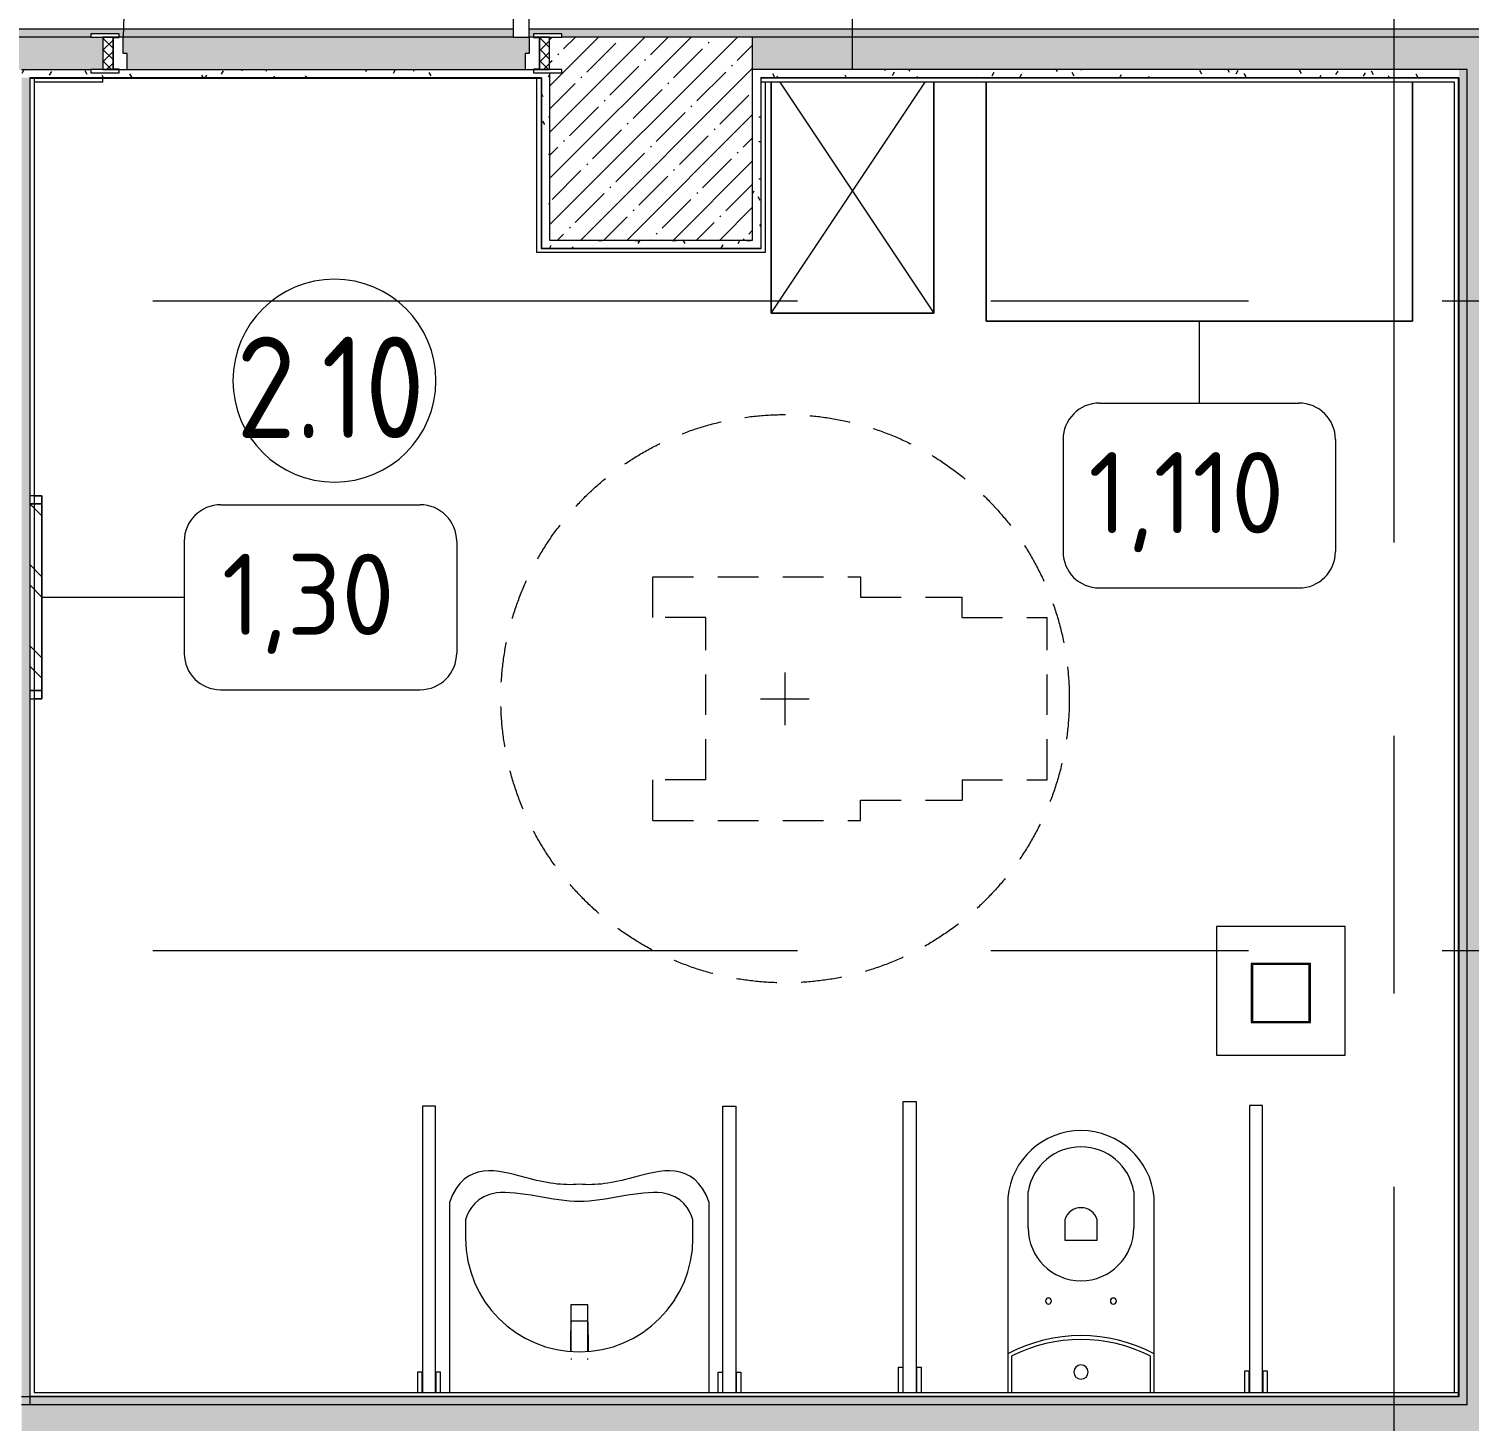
# Model space of a CAD drawing. Header units: millimetres. Extents: x 35092 to 251863, y -8553 to 29549.
# Drawn here: x 77297 to 80845, y 12240 to 15671 of the extents above; entities that cross this region are included whole.
import ezdxf

# ---------------------------------------------------------------- set-up
doc = ezdxf.new("R2010")
doc.units = ezdxf.units.MM
doc.linetypes.add('200_ШТРИХ__ш1_п0_6_', pattern=[160, 100, -60])
doc.linetypes.add('Осевая', pattern=[3175, 635, -476.25, 1587.5, -476.25])
for name, color, linetype, lineweight in [('0-1', 7, 'Continuous', 9), ('A-AREA-IDEN', 7, 'Continuous', 9), ('A-DOOR', 7, 'Continuous', 9), ('A-DOOR-FRAM-2', 7, 'Continuous', 9), ('A-GENM', 7, 'Continuous', 9), ('A-WALL', 7, 'Continuous', 9), ('I-FURN', 7, 'Continuous', 9), ('I-FURN-IDEN', 7, 'Continuous', 9), ('I-WALL', 7, 'Continuous', 9), ('P-SANR-FIXT-1', 7, 'Continuous', 13), ('S-COLS', 7, 'Continuous', 9), ('Оси-2', 7, 'Осевая', 9)]:
    doc.layers.add(name, color=color, linetype=linetype, lineweight=lineweight)
for name, color, linetype, lineweight, true_color in [('A-DOOR-1', 7, 'Continuous', 9, 0xc0c0c0), ('A-DOOR-FRAM-1', 7, 'Continuous', 9, 0xc0c0c0), ('A-WALL-1', 9, 'Continuous', 9, 0x808080), ('A-WALL-FNSH-1', 9, 'Continuous', 9, 0x808080), ('I-FURN-1', 9, 'Continuous', 9, 0x808080), ('I-FURN-2', 9, '200_ШТРИХ__ш1_п0_6_', 9, 0x808080), ('P-SANR-FIXT-2', 9, 'Continuous', 13, 0x808080)]:
    doc.layers.add(name, color=color, linetype=linetype, lineweight=lineweight, true_color=true_color)
doc.styles.add('GOST Common', font='GOST_Common.ttf', dxfattribs={"height": 200})
doc.styles.add('GOST Common_1', font='GOST_Common.ttf', dxfattribs={"width": 0.9, "height": 250})
pattern_1 = [(135, (0, 0), (-75.43415, -75.43415), [106.68, -17.78, 3.556, -17.78]), (135, (0, 75.39), (-75.43415, -75.43415), []), (50, (0, 0), (127.52922, -11.15758), [13.335, -146.685]), (355, (0, 0), (-24.66966, 133.74002), [10.668, -117.348]), (100.451, (10.63, -0.93), (102.85973, 122.58178), [11.333, -124.663]), (46.184, (0, 35.56), (189.75516, -29.43036), [20.002, -220.027]), (96.636, (15.81, 33.1), (166.1822, 173.1996), [17, -186.995]), (351.184, (0, 35.56), (166.18393, 173.19757), [16.002, -176.022]), (21, (17.78, 26.67), (106.13027, -71.58603), [13.335, -146.685]), (326, (17.78, 26.67), (43.26188, 128.93175), [10.668, -117.348]), (71.451, (26.62, 20.7), (149.39198, 57.34505), [11.333, -124.663]), (37.5, (0, 0), (2.162228, 59.188357), [3.353, -112.573, 3.353, -115.773, -117.792]), (37.5, (0, 0), (2.162228, 59.188357), [-235.052, 3.353, -114.44]), (7.5, (0, 0), (46.773857, 70.126152), [3.353, -64.567, 3.353, -109.906, -44.894]), (7.5, (0, 0), (46.773857, 70.126152), [-181.178, 3.353, -41.542]), (327.5, (-39.65, 0), (94.91367, -4.010093), [3.353, -41.097, 3.353, -135.331, -184.023]), (327.5, (-39.65, 0), (94.91367, -4.010093), [-183.134, 3.353, -180.67]), (317.5, (-57.43, 0), (103.69057, 17.79882), [3.353, -54.432, 3.353, -88.748, -130.683]), (317.5, (-57.43, 0), (103.69057, 17.79882), [-149.885, 3.353, -127.33])]
pattern_2 = [(0, (0, 0), (121.92, 30.48), [10.058, -81.382, 10.058, -81.382, -487.68]), (0, (0, 0), (121.92, 30.48), [-182.88, 10.058, -172.822, 10.058, -81.382, -213.36]), (0, (0, 0), (121.92, 30.48), [-457.2, 10.058, -50.902, 10.058, -142.342]), (120, (45.72, 15.24), (-87.356454, 90.345817), [10.058, -81.382, 10.058, -81.382, -487.68]), (120, (45.72, 15.24), (-87.356454, 90.345817), [-182.88, 10.058, -172.822, 10.058, -81.382, -213.36]), (120, (45.72, 15.24), (-87.356454, 90.345817), [-457.2, 10.058, -50.902, 10.058, -142.342]), (240, (60.96, 76.2), (-34.563546, -120.825817), [10.058, -81.382, 10.058, -81.382, -487.68]), (240, (60.96, 76.2), (-34.563546, -120.825817), [-182.88, 10.058, -172.822, 10.058, -81.382, -213.36]), (240, (60.96, 76.2), (-34.563546, -120.825817), [-457.2, 10.058, -50.902, 10.058, -142.342])]

# ---------------------------------------------------------------- blocks, each defined once
blk = doc.blocks.new('FRT_2D_Символ _разворот МГН_1 - D1_4_Символ доступности разворота МГН _360__-18618045-План расстановки мебели и оборудования 2 этажа в осях 12-23')
at = {"layer": 'I-FURN-1'}
for p, q in [((0, 60.4), (0, -59.6)), ((-65, 0), (65, 0))]:
    blk.add_line(p, q, dxfattribs=at)
at = {"layer": 'I-FURN-2'}
for p, q in [((-300, 325.4), (-300, -185.8)), ((-300, 325.4), (-200, 325.4)), ((-200, 195.4), (-200, 325.4)), ((200, 325.4), (300, 325.4)), ((200, 195.4), (200, 325.4)), ((300, 325.4), (300, -185.8)), ((-200, 195.4), (200, 195.4)), ((-300, -185.8), (-250, -185.8)), ((-250, -185.8), (-250, -435.8)), ((300, -185.8), (250, -185.8)), ((250, -185.8), (250, -435.8)), ((-200, -435.8), (-250, -435.8)), ((-200, -435.8), (-200, -645.8)), ((200, -435.8), (250, -435.8)), ((200, -435.8), (200, -645.8)), ((-200, -645.8), (200, -645.8))]:
    blk.add_line(p, q, dxfattribs=at)
blk.add_circle((0, 0), 700, dxfattribs=at)
blk = doc.blocks.new('BSC_Колонна _Прямоугольная - 500х500-V34-План расстановки мебели и оборудования 2 этажа в осях 12-23')
at = {"layer": 'S-COLS'}
h = blk.add_hatch(dxfattribs=at)
h.set_pattern_fill('FP_46', color=256, style=0, pattern_type=2)
h.set_pattern_definition([(45, (-78830, -15400), (-57.02463, 57.02463), []), (45, (-78772.975, -15400), (-57.02463, 57.02463), [100.806, -20.161, 3.353, -16.808])])
h.paths.add_polyline_path([(-250, -250), (250, -250), (250, 250), (-250, 250), (-250, 170), (-220, 170), (-220, 162), (-250, 162), (-250, -10.6)])
for p, q in [((250, 250), (-220, 250)), ((250, -250), (250, 250)), ((-250, 162), (-250, -250)), ((-250, -250), (250, -250))]:
    blk.add_line(p, q, dxfattribs=at)
blk = doc.blocks.new('110_Дверь_СКБ_1Ст_Внутренняя1 - Д-4 _л_ 1100x2100h_су мгн-32399984-План расстановки мебели и оборудования 2 этажа в осях 12-23')
at = {"layer": 'A-DOOR'}
h = blk.add_hatch(dxfattribs=at)
h.set_pattern_fill('FP_38', color=256, style=0, pattern_type=2)
h.set_pattern_definition([(135, (1751.41, 104.685), (-14.14214, -14.14214), []), (225, (1751.41, 104.685), (14.14214, -14.14214), [])])
h.paths.add_polyline_path([(562.5, -40), (562.5, 40), (537.5, 40), (537.5, -40)])
at = {"layer": 'A-DOOR-FRAM-2'}
h = blk.add_hatch(dxfattribs=at)
h.set_pattern_fill('FP_39', color=256, style=0, pattern_type=2)
h.set_pattern_definition([(45, (-371.384, 104.685), (-14.1421, 14.1421), []), (135, (-371.384, 104.685), (-14.1421, -14.1421), [])])
h.paths.add_polyline_path([(-512.5, -40), (-512.5, 40), (-537.5, 40), (-537.5, -40)])
at = {"layer": 'A-DOOR-1'}
for p, q in [((512.5, 1040), (472.5, 1040)), ((472.5, 1040), (472.5, 40)), ((512.5, 40), (512.5, 1040)), ((472.5, 40), (512.5, 40))]:
    blk.add_line(p, q, dxfattribs=at)
blk.add_arc((512.5, 40), 1000, 90, 180, dxfattribs=at)
at = {"layer": 'A-DOOR-FRAM-1'}
for p, q in [((-497.5, 48), (-567.5, 48)), ((-567.5, 48), (-567.5, 40)), ((-567.5, 40), (-497.5, 40)), ((-512.5, 40), (-537.5, 40)), ((-537.5, 40), (-537.5, -40)), ((-487.5, 40), (-512.5, 40)), ((-512.5, 40), (-512.5, -40)), ((-512.5, -40), (-512.5, 40)), ((-497.5, 40), (-512.5, 40)), ((-512.5, 40), (-512.5, 39)), ((-512.5, 39), (-497.5, 39)), ((-497.5, 40), (-497.5, 48)), ((-497.5, 39), (-497.5, 40)), ((-487.5, 0), (-487.5, 40)), ((512.5, 40), (512.5, 0)), ((537.5, 40), (512.5, 40)), ((592.5, 48), (522.5, 48)), ((522.5, 48), (522.5, 40)), ((537.5, 40), (522.5, 40)), ((522.5, 40), (522.5, 39)), ((522.5, 40), (592.5, 40)), ((522.5, 39), (537.5, 39)), ((537.5, -40), (537.5, 40)), ((562.5, 40), (537.5, 40)), ((537.5, 40), (537.5, -40)), ((537.5, 39), (537.5, 40)), ((562.5, -40), (562.5, 40)), ((592.5, 40), (592.5, 48)), ((-477.5, 0), (-487.5, 0)), ((-477.5, -40), (-477.5, 0)), ((512.5, 0), (502.5, 0)), ((502.5, 0), (502.5, -40)), ((-497.5, -40), (-567.5, -40)), ((-567.5, -40), (-567.5, -48)), ((-567.5, -48), (-497.5, -48)), ((-537.5, -40), (-512.5, -40)), ((-497.5, -39), (-512.5, -39)), ((-512.5, -39), (-512.5, -40)), ((-512.5, -40), (-477.5, -40)), ((-512.5, -40), (-497.5, -40)), ((-497.5, -40), (-497.5, -39)), ((-497.5, -48), (-497.5, -40)), ((502.5, -40), (537.5, -40)), ((537.5, -39), (522.5, -39)), ((522.5, -39), (522.5, -40)), ((522.5, -40), (537.5, -40)), ((592.5, -40), (522.5, -40)), ((522.5, -40), (522.5, -48)), ((522.5, -48), (592.5, -48)), ((537.5, -40), (537.5, -39)), ((537.5, -40), (562.5, -40)), ((592.5, -48), (592.5, -40))]:
    blk.add_line(p, q, dxfattribs=at)
blk = doc.blocks.new('132_МГН_Поручень для унитаза_тип откидной - ПР 1Р-V37-План расстановки мебели и оборудования 2 этажа в осях 12-23')
at = {"layer": 'A-GENM'}
for p, q in [((-28.2, -83), (-28.2, -21)), ((-17, -21), (-17, -83)), ((-16, -738), (-16, -21)), ((16, -21), (16, -738)), ((17, -83), (17, -21)), ((28.2, -21), (28.2, -83)), ((-17, -83), (-28.2, -83)), ((28.2, -83), (17, -83)), ((16, -738), (-16, -738))]:
    blk.add_line(p, q, dxfattribs=at)
blk = doc.blocks.new('132_МГН_Поручень для унитаза_тип откидной - ПР 1Р-V38-План расстановки мебели и оборудования 2 этажа в осях 12-23')
at = {"layer": 'A-GENM'}
for p, q in [((-16, 738), (-16, 31)), ((16, 738), (-16, 738)), ((16, 31), (16, 738)), ((-28.2, 83), (-28.2, 31)), ((-17, 83), (-28.2, 83)), ((-17, 31), (-17, 83)), ((17, 83), (17, 31)), ((28.2, 83), (17, 83)), ((28.2, 31), (28.2, 83))]:
    blk.add_line(p, q, dxfattribs=at)
blk = doc.blocks.new('132_МГН_Поручень для унитаза_тип откидной - ПР 1Р-V39-План расстановки мебели и оборудования 2 этажа в осях 12-23')
at = {"layer": 'A-GENM'}
for p, q in [((-16, 738), (-16, 32.8)), ((16, 738), (-16, 738)), ((16, 32.8), (16, 738)), ((-28.2, 83), (-28.2, 32.8)), ((-17, 83), (-28.2, 83)), ((-17, 32.8), (-17, 83)), ((17, 83), (17, 32.8)), ((28.2, 83), (17, 83)), ((28.2, 32.8), (28.2, 83))]:
    blk.add_line(p, q, dxfattribs=at)
blk = doc.blocks.new('132_МГН_Поручень для унитаза_тип откидной - ПР 1Р-V40-План расстановки мебели и оборудования 2 этажа в осях 12-23')
at = {"layer": 'A-GENM'}
for p, q in [((-28.2, -83), (-28.2, -32.8)), ((-17, -32.8), (-17, -83)), ((-16, -738), (-16, -32.8)), ((16, -32.8), (16, -738)), ((17, -83), (17, -32.8)), ((28.2, -32.8), (28.2, -83)), ((-17, -83), (-28.2, -83)), ((28.2, -83), (17, -83)), ((16, -738), (-16, -738))]:
    blk.add_line(p, q, dxfattribs=at)
blk = doc.blocks.new('Шкаф параметрический - 1_149-26338882-План расстановки мебели и оборудования 2 этажа в осях 12-23')
at = {"layer": 'I-FURN-1'}
for p, q in [((0, -600), (379.3, -31)), ((0, -31), (0, -600)), ((0, -600), (0, -31)), ((20.7, -31), (400, -600)), ((400, -600), (400, -31)), ((400, -31), (400, -600)), ((0, -600), (400, -600)), ((400, -600), (0, -600))]:
    blk.add_line(p, q, dxfattribs=at)
blk = doc.blocks.new('Зеркало обычное - 1_30-26766905-План расстановки мебели и оборудования 2 этажа в осях 12-23')
at = {"layer": 'I-FURN'}
h = blk.add_hatch(dxfattribs=at)
h.set_pattern_fill('FP_59', color=256, style=0, pattern_type=2)
h.set_pattern_definition([(45, (50, 50), (-200, 0), [141.42, -141.42]), (45, (100, 50), (-200, 0), [70.71, -212.13]), (45, (50, 100), (-200, 0), [70.71, -212.13])])
h.paths.add_polyline_path([(-230, 40), (-230, 10), (230, 10), (230, 40), (-38.7, 40)])
at = {"layer": 'I-FURN-1'}
for p, q in [((-250, 40), (-250, 10)), ((-230, 40), (-230, 10)), ((-230, 10), (-230, 40)), ((230, 10), (230, 40)), ((230, 40), (230, 10)), ((250, 10), (250, 40)), ((-250, 10), (-250, 29)), ((-250, 10), (250, 10)), ((-230, 10), (-250, 10)), ((-230, 10), (-230, 29)), ((-230, 10), (-230, 29)), ((-230, 10), (230, 10)), ((230, 10), (-230, 10)), ((230, 10), (-230, 10)), ((-230, 10), (230, 10)), ((230, 10), (-230, 10)), ((230, 29), (230, 10)), ((230, 10), (230, 29)), ((250, 10), (230, 10)), ((250, 29), (250, 10))]:
    blk.add_line(p, q, dxfattribs=at)
blk = doc.blocks.new('Plumbing_Drainage_hansgrohe_56248XXX-RainDrain-Point-Complete-set-po - 800 Stainless Steel Optic-V159-План расстановки мебели и оборудования 2 этажа в осях 12-23')
at = {"layer": 'P-SANR-FIXT-2'}
for p, q in [((158.5, 158.5), (-158.5, 158.5)), ((-158.5, 158.5), (-158.5, -158.5)), ((158.5, -158.5), (158.5, 158.5)), ((73, 68), (-73, 68)), ((-73, 68), (-73, -78)), ((69.9, 64.9), (-69.9, 64.9)), ((-69.9, 64.9), (-69.9, -74.9)), ((69.9, -74.9), (69.9, 64.9)), ((73, -78), (73, 68)), ((-73, -78), (73, -78)), ((-69.9, -74.9), (69.9, -74.9)), ((-158.5, -158.5), (158.5, -158.5))]:
    blk.add_line(p, q, dxfattribs=at)
blk = doc.blocks.new('смеситель для раковины - Default-V144-План расстановки мебели и оборудования 2 этажа в осях 12-23')
at = {"layer": '0-1'}
for p, q in [((21, 151.6), (-21, 151.6)), ((20.3, 111.8), (-20.3, 111.8)), ((-20.3, 19.4), (-20.3, 17.5)), ((20.3, 17.5), (20.3, 19.4))]:
    blk.add_line(p, q, dxfattribs=at)
at = {"layer": '0-1', "flags": 128}
for points in [[(-21, 151.3), (-21, 147.9), (-21, 145.7), (-21, 145.2), (-21, 144.9), (-21, 144.8), (-21, 144.7), (-21, 144.7)], [(21, 89.1), (21, 88.6), (21, 88.3), (21, 88.3)]]:
    blk.add_lwpolyline(points, dxfattribs=at)
at = {"layer": 'P-SANR-FIXT-2'}
for p, q in [((21, 151.6), (-21, 151.6)), ((-21, 151.6), (-21, 37.8)), ((21, 37.8), (21, 151.6)), ((-20.3, 111.8), (-20.3, 111.8)), ((-20.3, 111.8), (-20.3, 109.7)), ((20.3, 109.7), (20.3, 111.8)), ((20.3, 111.8), (20.3, 111.8))]:
    blk.add_line(p, q, dxfattribs=at)
at = {"layer": 'P-SANR-FIXT-2', "flags": 128}
for points in [[(-21, 144), (-21, 91), (-21, 37.9)], [(21, 37.9), (21, 91), (21, 144)], [(-20.3, 36.8), (-20.3, 60.2), (-20.3, 109.7)], [(20.3, 109.7), (20.3, 60.2), (20.3, 36.8)]]:
    blk.add_lwpolyline(points, dxfattribs=at)
at = {"layer": 'P-SANR-FIXT-2'}
for points, knots in [([(-21, 151.6), (-21, 151.7), (-21, 151.5), (-21, 150.5), (-21, 148.7), (-21, 146.9), (-21, 145.2), (-21, 144.4), (-21, 144)], [0.4444444, 0.4444444, 0.4444444, 0.4444444, 0.5555556, 0.6666667, 0.7777778, 0.8888889, 0.9444444, 1, 1, 1, 1]), ([(21, 144), (21, 144.4), (21, 145.2), (21, 146.9), (21, 148.7), (21, 150.5), (21, 151.5), (21, 151.7), (21, 151.6)], [0, 0, 0, 0, 0.0555556, 0.1111111, 0.2222222, 0.3333333, 0.4444444, 0.5555556, 0.5555556, 0.5555556, 0.5555556]), ([(-21.3, 37.4), (-21.3, 37.8), (-21.3, 38.9), (-21.2, 41), (-21.2, 44.2), (-21.2, 48.8), (-21.1, 54.3), (-21.1, 59.3), (-21.1, 63.2), (-21.1, 66.1), (-21.1, 68.8), (-21.1, 72.5), (-21, 78.9), (-21, 84.5), (-21, 88.1)], [0.5560331, 0.5560331, 0.5560331, 0.5560331, 0.5833333, 0.625, 0.6666667, 0.7083333, 0.75, 0.7916667, 0.8125, 0.8333333, 0.8541667, 0.875, 0.9166667, 1, 1, 1, 1]), ([(21, 88.1), (21, 84.5), (21, 78.9), (21.1, 72.5), (21.1, 68.8), (21.1, 66.1), (21.1, 63.2), (21.1, 59.3), (21.2, 54.3), (21.2, 48.8), (21.2, 44.2), (21.3, 41), (21.3, 38.9), (21.3, 37.8), (21.3, 37.4)], [0, 0, 0, 0, 0.0833333, 0.125, 0.1458333, 0.1666667, 0.1875, 0.2083333, 0.25, 0.2916667, 0.3333333, 0.375, 0.4166667, 0.4439669, 0.4439669, 0.4439669, 0.4439669])]:
    blk.add_open_spline(points, degree=3, knots=knots, dxfattribs=at)
blk = doc.blocks.new('SND_Умывальник МГН_Jika - гибкая подводка_ 640х550х165 PN6_3_ ХВ_ГВ накидная гайка BP DN15_ К-гл_кон_ П DN 50-V170-План расстановки мебели и оборудования 2 этажа в осях 12-23')
at = {"layer": 'P-SANR-FIXT-2'}
for p, q in [((-320, 468), (-320, 0)), ((320, 0), (320, 468)), ((-280, 425), (-280, 380)), ((280, 380), (280, 425))]:
    blk.add_line(p, q, dxfattribs=at)
blk.add_arc((0, 380), 280, 180, 360, dxfattribs=at)
for points, knots in [([(0, 512.9), (-41.2, 508.8), (-131.1, 523.5), (-281.1, 574.8), (-320, 468)], [-0.715552, -0.715552, -0.715552, -0.715552, -0.3972744, 0, 0, 0, 0]), ([(320, 468), (281.1, 574.8), (131.1, 523.5), (41.2, 508.8), (0, 512.9)], [-0.715552, -0.715552, -0.715552, -0.715552, -0.3182776, 0, 0, 0, 0]), ([(0, 470), (-61.7, 470), (-229.3, 523.4), (-272.8, 450.8), (-280, 425)], [0, 0, 0, 0, 0.3523534, 0.6664917, 0.6664917, 0.6664917, 0.6664917]), ([(280, 425), (272.8, 450.8), (229.3, 523.4), (61.7, 470), (0, 470)], [0, 0, 0, 0, 0.3141383, 0.6664917, 0.6664917, 0.6664917, 0.6664917])]:
    blk.add_open_spline(points, degree=3, knots=knots, dxfattribs=at)
blk = doc.blocks.new('WC Seat_2 with Cistern-Wall Based - SE21-33486978-План расстановки мебели и оборудования 2 этажа в осях 12-23')
at = {"layer": 'P-SANR-FIXT-2'}
for p, q in [((-5, 410.5), (-5, 500.5)), ((255, 500.5), (255, 410.5)), ((-55, 485.5), (-55, 100.5)), ((305, 100.5), (305, 485.5)), ((85, 430.5), (85, 380.5)), ((165, 380.5), (165, 430.5)), ((85, 380.5), (165, 380.5)), ((-55, 100.5), (-55, 5.5)), ((-45, 5.5), (-45, 95.6)), ((295, 95.6), (295, 5.5)), ((305, 5.5), (305, 100.5))]:
    blk.add_line(p, q, dxfattribs=at)
for centre, radius, start, end in [((125, 469.8), 180.7, 4.9791, 175.0209), ((125, 478.7), 131.8, 9.5273, 170.4727), ((125, 418.8), 41.7, 16.2602, 163.7398), ((125, 410.5), 130, 180, 360), ((45, 230.5), 7.5, 0, 180), ((45, 230.5), 7.5, 180, 360), ((205, 230.5), 7.5, 0, 180), ((205, 230.5), 7.5, 180, 360), ((125, -237), 382.5, 61.9275, 118.0725), ((125, -247), 382.5, 63.6122, 116.3878), ((125, 55.5), 17.5, 0, 180), ((125, 55.5), 17.5, 180, 360)]:
    blk.add_arc(centre, radius, start, end, dxfattribs=at)
blk = doc.blocks.new('Марка_Мебель - В прямоуг_Balcon_Марка-25523697-План расстановки мебели и оборудования 2 этажа в осях 12-23')
at = {"layer": 'I-FURN-IDEN'}
for p, q in [((-2.455, 2.278), (2.455, 2.278)), ((-3.355, 1.378), (-3.355, -1.384)), ((3.355, 1.378), (3.355, -1.378)), ((-2.461, -2.278), (2.455, -2.278))]:
    blk.add_line(p, q, dxfattribs=at)
for centre, radius, start, end in [((-2.455, 1.378), 0.9, 90, 180), ((2.455, 1.378), 0.9, 0, 90), ((-2.461, -1.384), 0.893, 180, 270), ((2.455, -1.378), 0.9, 270, 0)]:
    blk.add_arc(centre, radius, start, end, dxfattribs=at)
blk = doc.blocks.new('Марка_Помещения - Номер-25198446-План расстановки мебели и оборудования 2 этажа в осях 12-23')
at = {"layer": 'A-AREA-IDEN'}
for start, end in [(360, 180), (180, 360)]:
    blk.add_arc((0, 0), 2.5, start, end, dxfattribs=at)

msp = doc.modelspace()

# ---------------------------------------------------------------- hatches: boundary and pattern name
at = {"layer": 'I-WALL'}
h = msp.add_hatch(dxfattribs=at)
h.set_pattern_fill('FP_58', color=256, style=0, pattern_type=2)
h.set_pattern_definition(pattern_2)
h.paths.add_polyline_path([(83000, 15650), (83000, 15670), (82530, 15670), (82530, 15650), (82540, 15650), (82540, 15658), (82610, 15658), (82610, 15650)])
h.paths.add_polyline_path([(81530, 15650), (82490, 15650), (82490, 15670), (78530, 15670), (78530, 15650), (78540, 15650), (78540, 15658), (78610, 15658), (78610, 15650), (81450, 15650), (81450, 15658), (81520, 15658), (81520, 15650)])
h.paths.add_polyline_path([(78490, 15650), (78490, 15670), (77074.8, 15670), (77074.8, 15650), (77084.8, 15650), (77084.8, 15658), (77154.8, 15658), (77154.8, 15650), (77450, 15650), (77450, 15658), (77520, 15658), (77520, 15650), (77652.3, 15650)])
h.paths.add_polyline_path([(76064.8, 15650), (77034.8, 15650), (77034.8, 15670), (73540, 15670), (73540, 15650), (75994.8, 15650), (75994.8, 15658), (76064.8, 15658), (76064.8, 15651.4)])
h = msp.add_hatch(dxfattribs=at)
h.set_pattern_fill('FP_27', color=256, style=0, pattern_type=2)
h.set_pattern_definition(pattern_1)
h.paths.add_polyline_path([(84200, 15570), (84200, 15650), (82580, 15650), (82580, 15570), (84180, 15570)])
h.paths.add_polyline_path([(81450, 15570), (81480, 15570), (81480, 15650), (79080, 15650), (79080, 15570), (80919.8, 15570)])
h.paths.add_polyline_path([(81540, 15570), (82520, 15570), (82520, 15610), (82530, 15610), (82530, 15650), (81530, 15650), (81530, 15610), (81540, 15610), (81540, 15593.9)])
h.paths.add_polyline_path([(78520, 15570), (78520, 15610), (78530, 15610), (78530, 15650), (77530, 15650), (77530, 15610), (77540, 15610), (77540, 15570), (77652.3, 15570)])
h.paths.add_polyline_path([(77064.8, 15570), (77064.8, 15610), (77074.8, 15610), (77074.8, 15650), (76074.8, 15650), (76074.8, 15610), (76084.8, 15610), (76084.8, 15570), (76923.1, 15570)])
h.paths.add_polyline_path([(77179.8, 15570), (77480, 15570), (77480, 15650), (77124.8, 15650), (77124.8, 15570), (77154.8, 15570)])
h.paths.add_polyline_path([(75994.8, 15570), (76024.8, 15570), (76024.8, 15650), (75560, 15650), (75560, 15570)])
h = msp.add_hatch(dxfattribs=at)
h.set_pattern_fill('FP_58', color=256, style=0, pattern_type=2)
h.set_pattern_definition(pattern_2)
h.paths.add_polyline_path([(78555, 15550), (78560, 15550), (78559.6, 15562), (78540, 15562), (78540, 15570), (77520, 15570), (77520, 15562), (77450, 15562), (77450, 15570), (77279.8, 15570), (77279.8, 15550), (78540, 15550)])
h = msp.add_hatch(dxfattribs=at)
h.set_pattern_fill('FP_58', color=256, style=0, pattern_type=2)
h.set_pattern_definition(pattern_2)
h.paths.add_polyline_path([(77279.8, 12280), (77299.8, 12280), (77299.8, 15550), (77279.8, 15550), (77279.8, 12300)])
h = msp.add_hatch(dxfattribs=at)
h.set_pattern_fill('FP_58', color=256, style=0, pattern_type=2)
h.set_pattern_definition(pattern_2)
h.paths.add_polyline_path([(78560, 15150), (78580, 15150), (78580, 15562), (78560, 15562), (78560, 15389.4)])
h = msp.add_hatch(dxfattribs=at)
h.set_pattern_fill('FP_58', color=256, style=0, pattern_type=2)
h.set_pattern_definition(pattern_2)
h.paths.add_polyline_path([(80818.8, 15550), (80819.8, 15550), (80819.8, 15570), (79080, 15570), (79080, 15550), (79110.7, 15550)])
h = msp.add_hatch(dxfattribs=at)
h.set_pattern_fill('FP_58', color=256, style=0, pattern_type=2)
h.set_pattern_definition(pattern_2)
h.paths.add_polyline_path([(79100, 15130), (79100, 15550), (79080, 15550), (79080, 15130)])
h = msp.add_hatch(dxfattribs=at)
h.set_pattern_fill('FP_58', color=256, style=0, pattern_type=2)
h.set_pattern_definition(pattern_2)
h.paths.add_polyline_path([(80819.8, 12300), (80839.8, 12300), (80839.8, 15570), (80819.8, 15570), (80819.8, 13073.2)])
h = msp.add_hatch(dxfattribs=at)
h.set_pattern_fill('FP_27', color=256, style=0, pattern_type=2)
h.set_pattern_definition(pattern_1)
h.paths.add_polyline_path([(80839.8, 12280), (80919.8, 12280), (80919.8, 15570), (80839.8, 15570), (80839.8, 12300)])
h = msp.add_hatch(dxfattribs=at)
h.set_pattern_fill('FP_58', color=256, style=0, pattern_type=2)
h.set_pattern_definition(pattern_2)
h.paths.add_polyline_path([(79080, 15130), (79080, 15150), (78560, 15150), (78560, 15130), (78580, 15130)])
h = msp.add_hatch(dxfattribs=at)
h.set_pattern_fill('FP_58', color=256, style=0, pattern_type=2)
h.set_pattern_definition(pattern_2)
h.paths.add_polyline_path([(80569.1, 12280), (80839.8, 12280), (80839.8, 12300), (77279.8, 12300), (77279.8, 12280), (79110.7, 12280)])
h = msp.add_hatch(dxfattribs=at)
h.set_pattern_fill('FP_27', color=256, style=0, pattern_type=2)
h.set_pattern_definition(pattern_1)
h.paths.add_polyline_path([(84480, 12200), (84480, 12280), (77279.8, 12280), (77279.8, 12200), (83486, 12200)])

# ---------------------------------------------------------------- linework, layer by layer
at = {"layer": 'A-WALL'}
for p, q in [((77450, 15650), (77154.8, 15650)), ((78490, 15650), (77530, 15650)), ((81450, 15650), (79080, 15650)), ((77279.8, 15570), (77450, 15570)), ((78560, 15550), (77299.8, 15550)), ((77299.8, 15550), (77299.8, 12280)), ((77540, 15570), (78520, 15570)), ((80839.8, 15570), (79080, 15570)), ((80819.8, 15550), (79100, 15550)), ((80819.8, 15550), (80819.8, 12300)), ((80839.8, 12280), (80839.8, 15570)), ((80839.8, 12280), (77279.8, 12280))]:
    msp.add_line(p, q, dxfattribs=at)
at = {"layer": 'A-WALL-1'}
for p, q in [((78490, 15670), (77074.8, 15670)), ((82490, 15670), (78530, 15670)), ((78560, 15550), (78560, 15130)), ((79100, 15549), (79100, 15550)), ((78560, 15130), (79100, 15130)), ((80819.8, 12300), (77279.8, 12300))]:
    msp.add_line(p, q, dxfattribs=at)
at = {"layer": 'A-WALL-FNSH-1'}
for p, q in [((77300.8, 15549), (78559, 15549)), ((77300.8, 12301), (77300.8, 15549)), ((78559, 15549), (78559, 15129)), ((79100, 15549), (79100, 15130)), ((80818.8, 15549), (79100, 15549)), ((79101, 15129), (79101, 15549)), ((80818.8, 12301), (80818.8, 15550)), ((78559, 15129), (79101, 15129)), ((80818.8, 12301), (77300.8, 12301))]:
    msp.add_line(p, q, dxfattribs=at)
at = {"layer": 'I-FURN-1'}
for p, q in [((79655, 15539), (79655, 14950)), ((79655, 14950), (79655, 15539)), ((80705, 14950), (80705, 15539)), ((80705, 15539), (80705, 14950)), ((79655, 14950), (80705, 14950)), ((80705, 14950), (79655, 14950))]:
    msp.add_line(p, q, dxfattribs=at)
at = {"layer": 'I-FURN-IDEN'}
for p, q in [((79326, 15570), (79326, 15841.2)), ((80180, 14950), (80180, 14748.3)), ((77329.8, 14270), (77680.3, 14270))]:
    msp.add_line(p, q, dxfattribs=at)
at = {"layer": 'I-WALL'}
for p, q in [((77310.8, 15550), (77310.8, 12311)), ((77480, 15539), (77310.8, 15539)), ((77480, 15539), (77480, 15550)), ((78549, 15119), (78549, 15550)), ((80808.8, 15539), (79100, 15539)), ((79111, 15539), (79111, 15119)), ((80808.8, 12311), (80808.8, 15539)), ((79111, 15119), (78549, 15119)), ((77310.8, 12311), (80819.8, 12311))]:
    msp.add_line(p, q, dxfattribs=at)
at = {"layer": 'Оси-2'}
for p, q in [((80660, 593.7), (80660, 24890.1)), ((38391.7, 15000), (81600, 15000)), ((38391.7, 13400), (81600, 13400))]:
    msp.add_line(p, q, dxfattribs=at)

# ---------------------------------------------------------------- block references
at = {"layer": 'A-AREA-IDEN', "xscale": 99.99999999999993, "yscale": 99.99999999999993, "zscale": 99.99999999999993}
msp.add_blockref('Марка_Помещения - Номер-25198446-План расстановки мебели и оборудования 2 этажа в осях 12-23', (78050.2, 14803.5), dxfattribs=at)
at = {"layer": 'A-DOOR-1'}
msp.add_blockref('110_Дверь_СКБ_1Ст_Внутренняя1 - Д-4 _л_ 1100x2100h_су мгн-32399984-План расстановки мебели и оборудования 2 этажа в осях 12-23', (78017.5, 15610), dxfattribs=at)
at = {"layer": 'I-FURN-1'}
msp.add_blockref('Шкаф параметрический - 1_149-26338882-План расстановки мебели и оборудования 2 этажа в осях 12-23', (79126, 15570), dxfattribs=at)
at = {"layer": 'I-FURN-1', "rotation": 89.9999999999998}
for name, p in [('FRT_2D_Символ _разворот МГН_1 - D1_4_Символ доступности разворота МГН _360__-18618045-План расстановки мебели и оборудования 2 этажа в осях 12-23', (79160, 14020)), ('Зеркало обычное - 1_30-26766905-План расстановки мебели и оборудования 2 этажа в осях 12-23', (77339.8, 14270))]:
    msp.add_blockref(name, p, dxfattribs=at)
at = {"layer": 'I-FURN-IDEN', "xscale": 99.99999999999993, "yscale": 99.99999999999993, "zscale": 99.99999999999993}
for p in [(80180, 14520.6), (78015.7, 14270)]:
    msp.add_blockref('Марка_Мебель - В прямоуг_Balcon_Марка-25523697-План расстановки мебели и оборудования 2 этажа в осях 12-23', p, dxfattribs=at)
at = {"layer": 'P-SANR-FIXT-1', "rotation": 180}
for name, p in [('132_МГН_Поручень для унитаза_тип откидной - ПР 1Р-V37-План расстановки мебели и оборудования 2 этажа в осях 12-23', (79467.2, 12290)), ('132_МГН_Поручень для унитаза_тип откидной - ПР 1Р-V40-План расстановки мебели и оборудования 2 этажа в осях 12-23', (79023, 12278.2))]:
    msp.add_blockref(name, p, dxfattribs=at)
at = {"layer": 'P-SANR-FIXT-1'}
for name, p in [('132_МГН_Поручень для унитаза_тип откидной - ПР 1Р-V39-План расстановки мебели и оборудования 2 этажа в осях 12-23', (78283.2, 12278.2)), ('132_МГН_Поручень для унитаза_тип откидной - ПР 1Р-V38-План расстановки мебели и оборудования 2 этажа в осях 12-23', (80319.6, 12280))]:
    msp.add_blockref(name, p, dxfattribs=at)
at = {"layer": 'P-SANR-FIXT-2'}
for name, p in [('Plumbing_Drainage_hansgrohe_56248XXX-RainDrain-Point-Complete-set-po - 800 Stainless Steel Optic-V159-План расстановки мебели и оборудования 2 этажа в осях 12-23', (80380.8, 13300)), ('WC Seat_2 with Cistern-Wall Based - SE21-33486978-План расстановки мебели и оборудования 2 этажа в осях 12-23', (79763.8, 12305.5)), ('SND_Умывальник МГН_Jika - гибкая подводка_ 640х550х165 PN6_3_ ХВ_ГВ накидная гайка BP DN15_ К-гл_кон_ П DN 50-V170-План расстановки мебели и оборудования 2 этажа в осях 12-23', (78653.1, 12311)), ('смеситель для раковины - Default-V144-План расстановки мебели и оборудования 2 этажа в осях 12-23', (78653.6, 12374.7))]:
    msp.add_blockref(name, p, dxfattribs=at)
at = {"layer": 'S-COLS'}
msp.add_blockref('BSC_Колонна _Прямоугольная - 500х500-V34-План расстановки мебели и оборудования 2 этажа в осях 12-23', (78830, 15400), dxfattribs=at)

# ---------------------------------------------------------------- texts
at = {"layer": 'A-AREA-IDEN', "insert": (77808.3, 14912.1), "char_height": 250, "width": 606.076, "attachment_point": 1, "style": 'GOST Common_1'}
msp.add_mtext('2.10', dxfattribs=at)
at = {"layer": 'I-FURN-IDEN', "char_height": 200, "attachment_point": 1, "style": 'GOST Common'}
for s, insert, width in [('1,110', (79907, 14627.6), 625.316), ('1,30', (77772.7, 14377.1), 553.164)]:
    msp.add_mtext(s, dxfattribs=dict(at, insert=insert, width=width))

doc.saveas('drawing.dxf')
